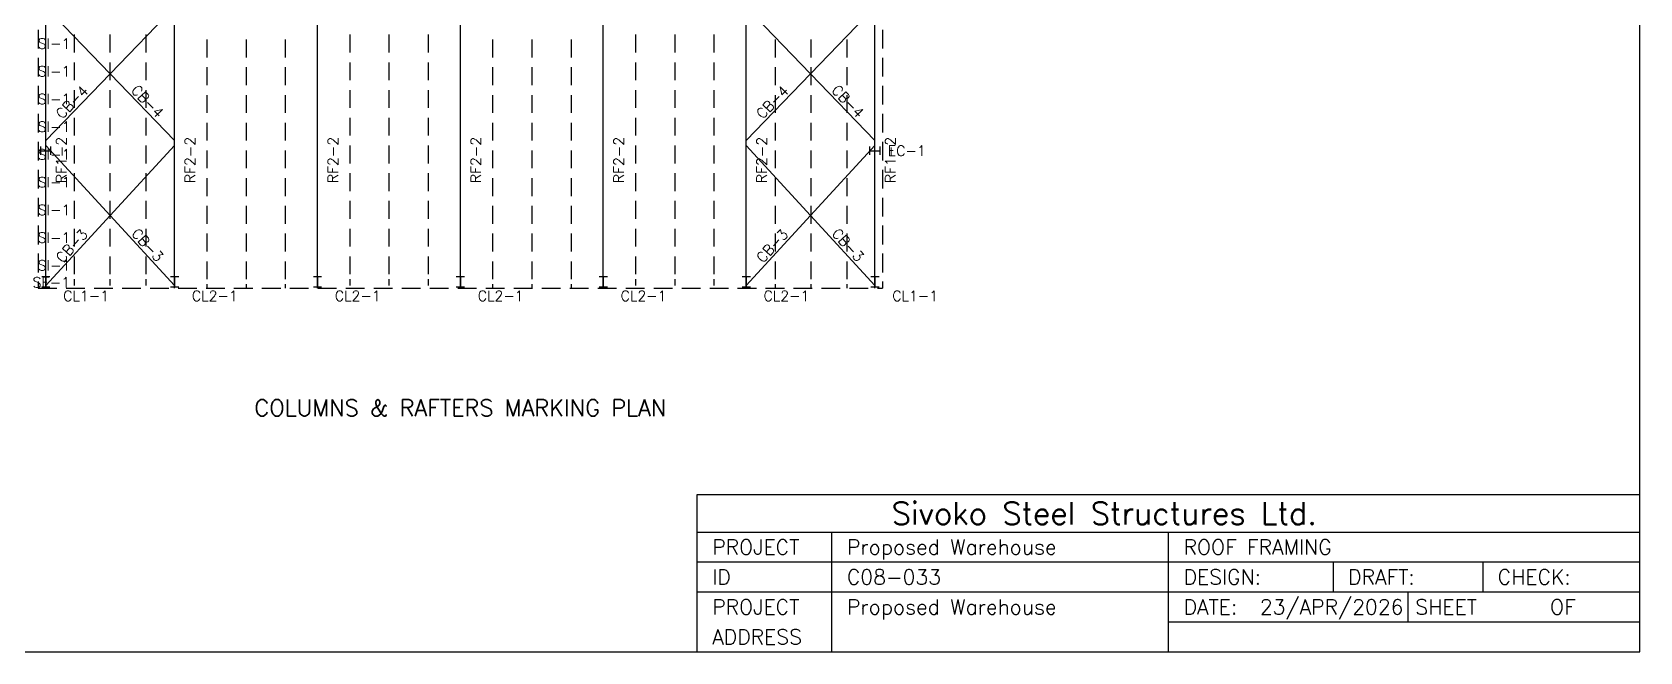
# Model space of a CAD drawing. Extents: x 0 to 133297, y 0 to 94260.
# Drawn here: x 46682 to 133297, y 0 to 33364 of the extents above; entities that cross this region are included whole.
import ezdxf
from ezdxf.enums import TextEntityAlignment as Align

# ---------------------------------------------------------------- set-up
doc = ezdxf.new("R2010")
doc.units = 0
doc.linetypes.add('CONTIN', pattern=[0])
doc.linetypes.add('DASHED', pattern=[1507.5, 1007.7, -499.8])
doc.layers.get('0').update_dxf_attribs({"linetype": 'CONTIN'})
for name, color, linetype in [('1', 7, 'CONTIN'), ('10', 10, 'CONTIN'), ('14', 7, 'CONTIN'), ('15', 7, 'CONTIN'), ('22', 7, 'CONTIN'), ('3', 7, 'CONTIN'), ('4', 7, 'CONTIN'), ('5', 5, 'DASHED')]:
    doc.layers.add(name, color=color, linetype=linetype)
doc.styles.add('SIMPLEX', font='SIMPLEX')

# ---------------------------------------------------------------- blocks, each defined once
blk = doc.blocks.new('WCOL')
for p, q in [((-10.2, 0), (10.2, 0)), ((0, 0), (0, -25.4)), ((-10.2, -25.4), (10.2, -25.4))]:
    blk.add_line(p, q)
blk = doc.blocks.new('ROFFRM')
at = {"layer": '1'}
for p, q in [((415.659851, 7951.70605), (7350, 15137.3779)), ((415.659851, 15137.3779), (7350, 7951.70605)), ((38150, 7951.70605), (45084.3438, 15137.3779)), ((38150, 15137.3779), (45084.3438, 7951.70605)), ((1934.99988, 13650.3633), (1934.99988, 12689.8535)), ((3865.00122, 13650.3633), (3865.00122, 12689.8535)), ((5794.99951, 13650.3633), (5794.99951, 12689.8535)), ((9087.49902, 13384.3428), (9087.49902, 12423.8311)), ((11200, 13384.3428), (11200, 12423.8311)), ((13312.5, 13384.3428), (13312.5, 12423.8311)), ((16787.5, 13650.3633), (16787.5, 12689.8535)), ((18900, 13650.3633), (18900, 12689.8535)), ((21012.498, 13650.3633), (21012.498, 12689.8535)), ((24487.498, 13384.3428), (24487.498, 12423.8311)), ((26599.998, 13384.3428), (26599.998, 12423.8311)), ((28712.5, 13384.3428), (28712.5, 12423.8311)), ((32187.498, 13650.3633), (32187.498, 12689.8535)), ((34300, 13650.3633), (34300, 12689.8535)), ((36412.5, 13650.3633), (36412.5, 12689.8535)), ((39705, 13384.3428), (39705, 12423.8311)), ((41635, 13384.3428), (41635, 12423.8311)), ((43565, 13384.3428), (43565, 12423.8311)), ((1934.99988, 12157.8086), (1934.99988, 11197.2988)), ((3865.00122, 12157.8086), (3865.00122, 11197.2988)), ((5794.99951, 12157.8086), (5794.99951, 11197.2988)), ((16787.5, 12157.8086), (16787.5, 11197.2988)), ((18900, 12157.8086), (18900, 11197.2988)), ((21012.498, 12157.8086), (21012.498, 11197.2988)), ((32187.498, 12157.8086), (32187.498, 11197.2988)), ((34300, 12157.8086), (34300, 11197.2988)), ((36412.5, 12157.8086), (36412.5, 11197.2988)), ((9087.49902, 11891.7861), (9087.49902, 10931.2764)), ((11200, 11891.7861), (11200, 10931.2764)), ((13312.5, 11891.7861), (13312.5, 10931.2764)), ((24487.498, 11891.7861), (24487.498, 10931.2764)), ((26599.998, 11891.7861), (26599.998, 10931.2764)), ((28712.5, 11891.7861), (28712.5, 10931.2764)), ((39705, 11891.7861), (39705, 10931.2764)), ((41635, 11891.7861), (41635, 10931.2764)), ((43565, 11891.7861), (43565, 10931.2764)), ((1934.99988, 10665.2539), (1934.99988, 9704.74316)), ((3865.00122, 10665.2539), (3865.00122, 9704.74316)), ((5794.99951, 10665.2539), (5794.99951, 9704.74316)), ((9087.49902, 10399.2314), (9087.49902, 9438.7207)), ((11200, 10399.2314), (11200, 9438.7207)), ((13312.5, 10399.2314), (13312.5, 9438.7207)), ((16787.5, 10665.2539), (16787.5, 9704.74316)), ((18900, 10665.2539), (18900, 9704.74316)), ((21012.498, 10665.2539), (21012.498, 9704.74316)), ((24487.498, 10399.2314), (24487.498, 9438.7207)), ((26599.998, 10399.2314), (26599.998, 9438.7207)), ((28712.5, 10399.2314), (28712.5, 9438.7207)), ((32187.498, 10665.2539), (32187.498, 9704.74316)), ((34300, 10665.2539), (34300, 9704.74316)), ((36412.5, 10665.2539), (36412.5, 9704.74316)), ((39705, 10399.2314), (39705, 9438.7207)), ((41635, 10399.2314), (41635, 9438.7207)), ((43565, 10399.2314), (43565, 9438.7207)), ((1934.99988, 9172.69824), (1934.99988, 8212.18652)), ((3865.00122, 9172.69824), (3865.00122, 8212.18652)), ((5794.99951, 9172.69824), (5794.99951, 8212.18652)), ((9087.49902, 8906.67578), (9087.49902, 7946.16406)), ((11200, 8906.67578), (11200, 7946.16406)), ((13312.5, 8906.67578), (13312.5, 7946.16406)), ((16787.5, 9172.69824), (16787.5, 8212.18652)), ((18900, 9172.69824), (18900, 8212.18652)), ((21012.498, 9172.69824), (21012.498, 8212.18652)), ((24487.498, 8906.67578), (24487.498, 7946.16406)), ((26599.998, 8906.67578), (26599.998, 7946.16406)), ((28712.5, 8906.67578), (28712.5, 7946.16406)), ((32187.498, 9172.69824), (32187.498, 8212.18652)), ((34300, 9172.69824), (34300, 8212.18652)), ((36412.5, 9172.69824), (36412.5, 8212.18652)), ((39705, 8906.67578), (39705, 7946.16406)), ((41635, 8906.67578), (41635, 7946.16406)), ((43565, 8906.67578), (43565, 7946.16406)), ((415.659851, 138.553284), (7350, 7674.59912)), ((415.659851, 7674.59912), (7350, 138.553284)), ((1934.99988, 7680.14063), (1934.99988, 6719.63086)), ((3865.00122, 7680.14063), (3865.00122, 6719.63086)), ((5794.99951, 7680.14063), (5794.99951, 6719.63086)), ((9087.49902, 7414.11816), (9087.49902, 6453.60791)), ((11200, 7414.11816), (11200, 6453.60791)), ((13312.5, 7414.11816), (13312.5, 6453.60791)), ((16787.5, 7680.14063), (16787.5, 6719.63086)), ((18900, 7680.14063), (18900, 6719.63086)), ((21012.498, 7680.14063), (21012.498, 6719.63086)), ((24487.498, 7414.11816), (24487.498, 6453.60791)), ((26599.998, 7414.11816), (26599.998, 6453.60791)), ((28712.5, 7414.11816), (28712.5, 6453.60791)), ((32187.498, 7680.14063), (32187.498, 6719.63086)), ((34300, 7680.14063), (34300, 6719.63086)), ((36412.5, 7680.14063), (36412.5, 6719.63086)), ((38150, 138.553284), (45084.3438, 7674.59912)), ((38150, 7674.59912), (45084.3438, 138.553284)), ((39705, 7414.11816), (39705, 6453.60791)), ((41635, 7414.11816), (41635, 6453.60791)), ((43565, 7414.11816), (43565, 6453.60791)), ((1934.99988, 6187.58594), (1934.99988, 5227.0752)), ((3865.00122, 6187.58594), (3865.00122, 5227.0752)), ((5794.99951, 6187.58594), (5794.99951, 5227.0752)), ((16787.5, 6187.58594), (16787.5, 5227.0752)), ((18900, 6187.58594), (18900, 5227.0752)), ((21012.498, 6187.58594), (21012.498, 5227.0752)), ((32187.498, 6187.58594), (32187.498, 5227.0752)), ((34300, 6187.58594), (34300, 5227.0752)), ((36412.5, 6187.58594), (36412.5, 5227.0752)), ((9087.49902, 5921.56348), (9087.49902, 4961.05273)), ((11200, 5921.56348), (11200, 4961.05273)), ((13312.5, 5921.56348), (13312.5, 4961.05273)), ((24487.498, 5921.56348), (24487.498, 4961.05273)), ((26599.998, 5921.56348), (26599.998, 4961.05273)), ((28712.5, 5921.56348), (28712.5, 4961.05273)), ((39705, 5921.56348), (39705, 4961.05273)), ((41635, 5921.56348), (41635, 4961.05273)), ((43565, 5921.56348), (43565, 4961.05273)), ((1934.99988, 4695.03076), (1934.99988, 3734.5166)), ((3865.00122, 4695.03076), (3865.00122, 3734.5166)), ((5794.99951, 4695.03076), (5794.99951, 3734.5166)), ((9087.49902, 4429.0083), (9087.49902, 3468.49438)), ((11200, 4429.0083), (11200, 3468.49438)), ((13312.5, 4429.0083), (13312.5, 3468.49438)), ((16787.5, 4695.03076), (16787.5, 3734.5166)), ((18900, 4695.03076), (18900, 3734.5166)), ((21012.498, 4695.03076), (21012.498, 3734.5166)), ((24487.498, 4429.0083), (24487.498, 3468.49438)), ((26599.998, 4429.0083), (26599.998, 3468.49438)), ((28712.5, 4429.0083), (28712.5, 3468.49438)), ((32187.498, 4695.03076), (32187.498, 3734.5166)), ((34300, 4695.03076), (34300, 3734.5166)), ((36412.5, 4695.03076), (36412.5, 3734.5166)), ((39705, 4429.0083), (39705, 3468.49438)), ((41635, 4429.0083), (41635, 3468.49438)), ((43565, 4429.0083), (43565, 3468.49438)), ((1934.99988, 3202.47241), (1934.99988, 2241.96265)), ((3865.00122, 3202.47241), (3865.00122, 2241.96265)), ((5794.99951, 3202.47241), (5794.99951, 2241.96265)), ((9087.49902, 2936.44971), (9087.49902, 1975.94043)), ((11200, 2936.44971), (11200, 1975.94043)), ((13312.5, 2936.44971), (13312.5, 1975.94043)), ((16787.5, 3202.47241), (16787.5, 2241.96265)), ((18900, 3202.47241), (18900, 2241.96265)), ((21012.498, 3202.47241), (21012.498, 2241.96265)), ((24487.498, 2936.44971), (24487.498, 1975.94043)), ((26599.998, 2936.44971), (26599.998, 1975.94043)), ((28712.5, 2936.44971), (28712.5, 1975.94043)), ((32187.498, 3202.47241), (32187.498, 2241.96265)), ((34300, 3202.47241), (34300, 2241.96265)), ((36412.5, 3202.47241), (36412.5, 2241.96265)), ((39705, 2936.44971), (39705, 1975.94043)), ((41635, 2936.44971), (41635, 1975.94043)), ((43565, 2936.44971), (43565, 1975.94043)), ((1934.99988, 1709.91809), (1934.99988, 749.405823)), ((3865.00122, 1709.91809), (3865.00122, 749.405823)), ((5794.99951, 1709.91809), (5794.99951, 749.405823)), ((9087.49902, 1443.896), (9087.49902, 483.383575)), ((11200, 1443.896), (11200, 483.383575)), ((13312.5, 1443.896), (13312.5, 483.383575)), ((16787.5, 1709.91809), (16787.5, 749.405823)), ((18900, 1709.91809), (18900, 749.405823)), ((21012.498, 1709.91809), (21012.498, 749.405823)), ((24487.498, 1443.896), (24487.498, 483.383575)), ((26599.998, 1443.896), (26599.998, 483.383575)), ((28712.5, 1443.896), (28712.5, 483.383575)), ((32187.498, 1709.91809), (32187.498, 749.405823)), ((34300, 1709.91809), (34300, 749.405823)), ((36412.5, 1709.91809), (36412.5, 749.405823)), ((39705, 1443.896), (39705, 483.383575)), ((41635, 1443.896), (41635, 483.383575)), ((43565, 1443.896), (43565, 483.383575)), ((1934.99988, 483.383575), (1934.99988, 138.553284)), ((3865.00122, 483.383575), (3865.00122, 138.553284)), ((5794.99951, 483.383575), (5794.99951, 138.553284)), ((9087.49902, 217.361267), (9087.49902, 0)), ((11200, 217.361267), (11200, 0)), ((13312.5, 217.361267), (13312.5, 0)), ((16787.5, 483.383575), (16787.5, 138.553284)), ((18900, 483.383575), (18900, 138.553284)), ((21012.498, 483.383575), (21012.498, 138.553284)), ((24487.498, 217.361267), (24487.498, 0)), ((26599.998, 217.361267), (26599.998, 0)), ((28712.5, 217.361267), (28712.5, 0)), ((32187.498, 483.383575), (32187.498, 138.553284)), ((34300, 483.383575), (34300, 138.553284)), ((36412.5, 483.383575), (36412.5, 138.553284)), ((39705, 217.361267), (39705, 0)), ((41635, 217.361267), (41635, 0)), ((43565, 217.361267), (43565, 0))]:
    blk.add_line(p, q, dxfattribs=at)
at = {"layer": '4'}
for p, q in [((415.659851, 0), (415.659851, 61000.0078)), ((7350, 0), (7350, 61000.0078)), ((15049.998, 0), (15049.998, 61000.0078)), ((22749.998, 0), (22749.998, 61000.0078)), ((30449.9961, 0), (30449.9961, 61000.0078)), ((38150, 0), (38150, 61000.0078)), ((45084.3438, 0), (45084.3438, 61000.0078))]:
    blk.add_line(p, q, dxfattribs=at)
at = {"layer": '5'}
for p, q in [((0, 30500.0039), (0, 0)), ((45500, 30500.0039), (45500, 0)), ((0, 0), (45500, 0))]:
    blk.add_line(p, q, dxfattribs=at)
at = {"layer": '10', "xscale": 21.8194142, "yscale": 21.8194142, "zscale": 21.8194142, "rotation": 90}
for p in [(138.553284, 7400.00146), (44807.2383, 7400)]:
    blk.add_blockref('WCOL', p, dxfattribs=at)
at = {"layer": '10', "xscale": 21.8194142, "yscale": 21.8194142, "zscale": 21.8194142}
for p in [(415.659851, 623.489746), (7350, 623.489746), (15049.998, 623.489746), (22749.998, 623.489746), (30449.9961, 623.489746), (38150, 623.489746), (45084.3438, 623.489746)]:
    blk.add_blockref('WCOL', p, dxfattribs=at)
at = {"layer": '15', "style": 'SIMPLEX'}
blk.add_text('COLUMNS & RAFTERS MARKING PLAN', height=886.741028, dxfattribs=at).set_placement((22750, -6886.0986), align=Align.CENTER)
at = {"layer": '3', "style": 'SIMPLEX'}
for s, p in [('SI-1', (-21.372532, 12893.0029)), ('SI-1', (-21.372532, 11400.4473)), ('SI-1', (-21.372532, 9907.8916)), ('SI-1', (-21.372532, 8415.33594)), ('SI-1', (-21.372532, 6922.7793)), ('EC-1', (45777.1094, 7122.89404)), ('SI-1', (-21.372532, 5430.22412)), ('SI-1', (-21.372532, 3937.66699)), ('SI-1', (-21.372532, 2445.11108)), ('SI-1', (-21.372532, 952.555298)), ('SE-1', (-298.47906, 33.861851)), (' CL1-1', (969.872986, -692.7663)), (' CL2-1', (7904.21289, -692.7663)), (' CL2-1', (15604.2109, -692.7663)), (' CL2-1', (23304.2109, -692.7663)), (' CL2-1', (31004.2148, -692.7663)), (' CL2-1', (38704.2148, -692.7663)), (' CL1-1', (45638.5547, -692.7663))]:
    blk.add_text(s, height=554.213135, dxfattribs=at).set_placement(p)
for s, rotation, p in [('CB-4', 46.02, (1299.08459, 9066.67578)), ('CB-4', -46.02, (4965.65479, 10621.9961)), ('CB-4', 46.02, (39033.4258, 9066.67578)), ('CB-4', -46.02, (42699.9961, 10621.9961)), (' RF1-2', 90, (1524.08606, 5271.41211)), (' RF2-2', 90, (8458.42578, 5271.41211)), (' RF2-2', 90, (16158.4258, 5271.41211)), (' RF2-2', 90, (23858.4258, 5271.41211)), (' RF2-2', 90, (31558.4219, 5271.41211)), (' RF2-2', 90, (39258.4258, 5271.41211)), (' RF1-2', 90, (46192.7656, 5271.41211)), ('CB-3', 47.381, (1315.51428, 1321.11157)), ('CB-3', -47.381, (4986.59961, 2911.65161)), ('CB-3', 47.381, (39049.8555, 1321.11157)), ('CB-3', -47.381, (42720.9375, 2911.65161))]:
    blk.add_text(s, height=554.213135, rotation=rotation, dxfattribs=at).set_placement(p)

msp = doc.modelspace()

# ---------------------------------------------------------------- linework, layer by layer
for p, q in [((82510.7109, 0), (82510.7109, 8464.3457)), ((82510.7109, 8464.3457), (133296.781, 8464.3457)), ((133296.781, 0), (133296.781, 8464.3457)), ((82510.7109, 6449.02539), (133296.781, 6449.02539)), ((89765.8594, 0), (89765.8594, 6449.02539)), ((107903.734, 0), (107903.734, 6449.02539)), ((82510.7109, 4836.76904), (133296.781, 4836.76904)), ((116771.156, 4836.76904), (116771.156, 3224.5127)), ((124832.43, 4836.76904), (124832.43, 3224.5127)), ((82510.7109, 3224.5127), (133296.781, 3224.5127)), ((120801.789, 3224.5127), (120801.789, 1612.25635)), ((107903.734, 1612.25635), (133296.781, 1612.25635)), ((82510.7109, 0), (133296.781, 0))]:
    msp.add_line(p, q)
at = {"layer": '22'}
for p, q in [((133296.781, 0), (133296.781, 94259.8672)), ((0, 0), (133296.781, 0))]:
    msp.add_line(p, q, dxfattribs=at)

# ---------------------------------------------------------------- block references
msp.add_blockref('ROFFRM', (47003.3633, 19581.0273))

# ---------------------------------------------------------------- texts
at = {"layer": '14', "style": 'SIMPLEX'}
for s, height, p in [('Sivoko Steel Structures Ltd.', 1209.19226, (92990.3672, 6852.08984)), ('PROJECT', 806.128174, (83316.8359, 5239.83301)), ('Proposed Warehouse', 806.128174, (90571.9844, 5239.83301)), ('ROOF FRAMING', 806.128174, (108709.867, 5239.83301)), ('ID', 806.128174, (83316.8359, 3627.57666)), ('C08-033', 806.128174, (90571.9844, 3627.57666)), ('DESIGN:', 806.128174, (108709.867, 3627.57666)), ('DRAFT:', 806.128174, (117577.281, 3627.57666)), ('CHECK:', 806.128174, (125638.57, 3627.57666)), ('PROJECT', 806.128174, (83316.8359, 2015.32031)), ('Proposed Warehouse', 806.128174, (90571.9844, 2015.32031)), ('DATE:', 806.128174, (108709.867, 2015.32031)), ('23/APR/2026', 806.128174, (112821.117, 2015.32031)), ('SHEET', 806.128174, (121204.852, 2015.32031)), ('OF', 806.128174, (128460, 2015.32031)), ('ADDRESS', 806.128174, (83316.8359, 403.06409))]:
    msp.add_text(s, height=height, dxfattribs=at).set_placement(p)

doc.saveas('drawing.dxf')
